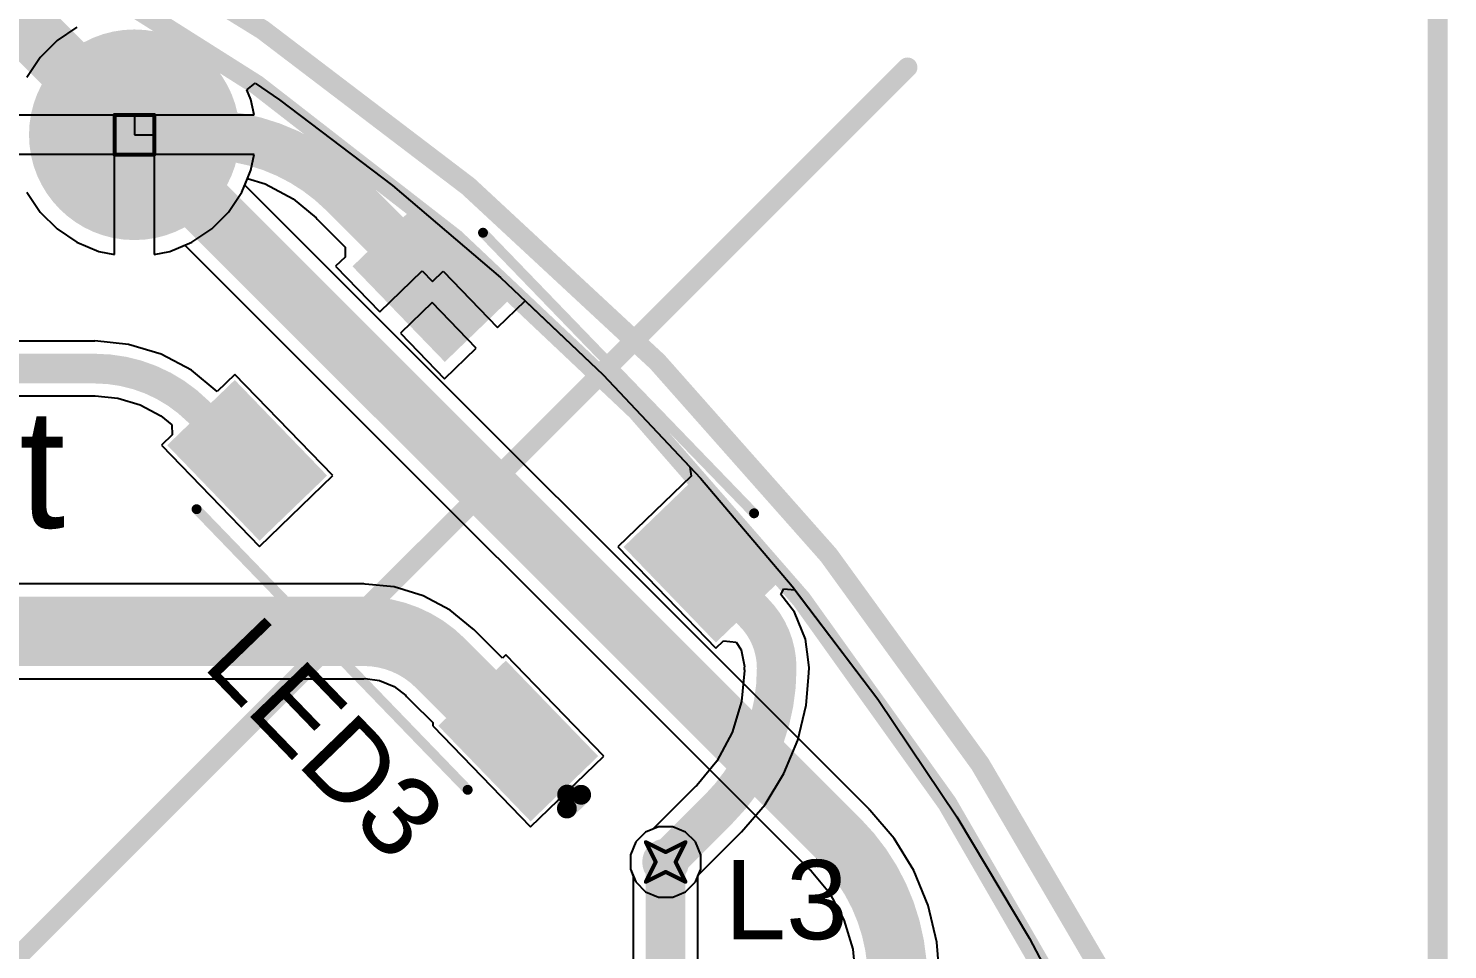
# Model space of a CAD drawing. Header units: millimetres. Extents: x -41 to 155, y -111 to 87.
# Drawn here: x 16.19 to 34.38, y 16.15 to 27.96 of the extents above; entities that cross this region are included whole.
import ezdxf

# ---------------------------------------------------------------- set-up
doc = ezdxf.new("R2010")
doc.units = ezdxf.units.MM
for name, color, linetype in [('BottomLayer', 5, 'Continuous'), ('BottomSolder', 6, 'Continuous'), ('DrillDrawing', 1, 'Continuous'), ('Mechanical1', 6, 'Continuous'), ('Mechanical2', 216, 'Continuous'), ('MultiLayer', 9, 'Continuous'), ('PadHoleLayer', 156, 'Continuous'), ('TopLayer', 1, 'Continuous'), ('TopOverlay', 2, 'Continuous'), ('TopPaste', 8, 'Continuous'), ('TopSolder', 216, 'Continuous'), ('ViaHoleLayer', 16, 'Continuous')]:
    doc.layers.add(name, color=color, linetype=linetype)
doc.styles.add('Arial', font='', dxfattribs={"height": 0.2})
doc.styles.get('Arial').set_extended_font_data('Arial')

# ---------------------------------------------------------------- blocks, each defined once
blk = doc.blocks.new('WS2812B_XF02_W_11')
at = {"layer": 'TopLayer'}
for points in [[(-3.24999985, 2.14999316), (-1.75000031, 2.14999316), (-1.75000031, 1.14999516), (-3.24999985, 1.14999516)], [(3.25000493, 1.15000532), (1.75000539, 1.15000532), (1.75000539, 2.15000332), (3.25000493, 2.15000332)], [(-3.24999477, -1.15000278), (-1.74999523, -1.15000278), (-1.74999523, -2.15000078), (-3.24999477, -2.15000078)], [(1.75000031, -1.14999516), (3.24999985, -1.14999516), (3.24999985, -2.14999316), (1.75000031, -2.14999316)]]:
    blk.add_hatch(color=1, dxfattribs=at).paths.add_polyline_path(points)
at = {"layer": 'TopPaste'}
for points in [[(-3.24999985, 2.14999316), (-1.75000031, 2.14999316), (-1.75000031, 1.14999516), (-3.24999985, 1.14999516)], [(3.25000493, 1.15000532), (1.75000539, 1.15000532), (1.75000539, 2.15000332), (3.25000493, 2.15000332)], [(-3.24999477, -1.15000278), (-1.74999523, -1.15000278), (-1.74999523, -2.15000078), (-3.24999477, -2.15000078)], [(1.75000031, -1.14999516), (3.24999985, -1.14999516), (3.24999985, -2.14999316), (1.75000031, -2.14999316)]]:
    blk.add_hatch(color=8, dxfattribs=at).paths.add_polyline_path(points)
at = {"layer": 'TopSolder'}
for points in [[(-3.35159985, 2.25159316), (-1.64840031, 2.25159316), (-1.64840031, 1.04839516), (-3.35159985, 1.04839516)], [(3.35160493, 1.04840532), (1.64840539, 1.04840532), (1.64840539, 2.25160332), (3.35160493, 2.25160332)], [(-3.35159477, -1.04840278), (-1.64839523, -1.04840278), (-1.64839523, -2.25160078), (-3.35159477, -2.25160078)], [(1.64840031, -1.04839516), (3.35159985, -1.04839516), (3.35159985, -2.25159316), (1.64840031, -2.25159316)]]:
    blk.add_hatch(color=216, dxfattribs=at).paths.add_polyline_path(points)
at = {"layer": 'TopOverlay'}
for points, const_width in [([(2.50000262, 2.55081278), (-2.49999754, 2.55080516)], 0.127), ([(-3.55599746, 1.80339492), (-3.429, 1.67640254)], 0.254), ([(-3.55599746, 1.80339492), (-3.55599746, 1.5494)], 0.254), ([(-3.429, 1.67640254), (-3.55599746, 1.5494)], 0.254), ([(2.5000204, -2.550795), (-2.50000008, -2.55080516)], 0.127)]:
    blk.add_lwpolyline(points, dxfattribs=dict(at, const_width=const_width))
for points, const_width in [([(-2.53174754, 2.55080516, 1), (-2.46824754, 2.55080516, 1)], 0.0635), ([(2.46825262, 2.55081278, 1), (2.53175262, 2.55081278, 1)], 0.0635), ([(-3.61949746, 1.80339492, 1), (-3.49249746, 1.80339492, 1)], 0.127), ([(-3.61949746, 1.80339492, 1), (-3.49249746, 1.80339492, 1)], 0.127), ([(-3.61949746, 1.5494, 1), (-3.49249746, 1.5494, 1)], 0.127), ([(-3.61949746, 1.5494, 1), (-3.49249746, 1.5494, 1)], 0.127), ([(-3.4925, 1.67640254, 1), (-3.3655, 1.67640254, 1)], 0.127), ([(-3.4925, 1.67640254, 1), (-3.3655, 1.67640254, 1)], 0.127), ([(-2.53175008, -2.55080516, 1), (-2.46825008, -2.55080516, 1)], 0.0635), ([(2.4682704, -2.550795, 1), (2.5317704, -2.550795, 1)], 0.0635)]:
    blk.add_lwpolyline(points, format="xyb", close=True, dxfattribs=dict(at, const_width=const_width))

msp = doc.modelspace()

# ---------------------------------------------------------------- hatches: boundary and pattern name
at = {"layer": 'BottomLayer'}
h = msp.add_hatch(color=5, dxfattribs=at)
edge = h.paths.add_edge_path()
edge.add_arc((17.5514, 26.5938), 1.29999994, 0, 360)
h = msp.add_hatch(color=5, dxfattribs=at)
edge = h.paths.add_edge_path()
edge.add_arc((24.3586, 17.272), 0.2999994, 0, 360)
at = {"layer": 'BottomSolder'}
h = msp.add_hatch(color=6, dxfattribs=at)
edge = h.paths.add_edge_path()
edge.add_arc((17.5514, 26.5938), 1.34999984, 0, 360)
at = {"layer": 'MultiLayer'}
h = msp.add_hatch(color=9, dxfattribs=at)
edge = h.paths.add_edge_path()
edge.add_arc((17.5514, 26.5938), 1.29999994, 0, 360)
at = {"layer": 'PadHoleLayer'}
h = msp.add_hatch(color=156, dxfattribs=at)
edge = h.paths.add_edge_path()
edge.add_arc((17.5514, 26.5938), 1.00000054, 0, 360)
at = {"layer": 'TopLayer'}
h = msp.add_hatch(color=1, dxfattribs=at)
edge = h.paths.add_edge_path()
edge.add_arc((17.5514, 26.5938), 1.29999994, 0, 360)
h = msp.add_hatch(color=1, dxfattribs=at)
edge = h.paths.add_edge_path()
edge.add_arc((24.3586, 17.272), 0.2999994, 0, 360)
at = {"layer": 'TopSolder'}
h = msp.add_hatch(color=216, dxfattribs=at)
edge = h.paths.add_edge_path()
edge.add_arc((17.5514, 26.5938), 1.34999984, 0, 360)
at = {"layer": 'ViaHoleLayer'}
h = msp.add_hatch(color=16, dxfattribs=at)
edge = h.paths.add_edge_path()
edge.add_arc((24.3586, 17.272), 0.1499997, 0, 360)

# ---------------------------------------------------------------- linework, layer by layer
at = {"layer": 'BottomLayer'}
for p, q in [((18.99448322, 27.1706848), (19.09724908, 27.25445908)), ((19.04567946, 27.04708586), (18.99448322, 27.1706848)), ((19.09724908, 27.25445908), (19.41138612, 27.04157152)), ((19.08532124, 26.8478), (19.04567946, 27.04708586)), ((19.41138612, 27.04157152), (20.85730652, 25.94198266)), ((16.01747876, 26.8478), (19.08532124, 26.8478)), ((17.2974, 26.3398), (16.01747876, 26.3398)), ((17.2974, 25.05987876), (17.2974, 26.3398)), ((19.08532124, 26.3398), (17.8054, 26.3398)), ((17.8054, 26.3398), (17.8054, 25.05987876)), ((19.04567946, 26.14051414), (19.08532124, 26.3398)), ((18.96604792, 25.94826916), (19.04567946, 26.14051414)), ((16.1742628, 25.85770546), (16.34433104, 25.60318222)), ((26.97101032, 17.94330676), (18.96604792, 25.94826916)), ((20.85730652, 25.94198266), (22.24108836, 24.7651524)), ((16.34433104, 25.60318222), (16.56078222, 25.38673104)), ((16.56078222, 25.38673104), (16.81530546, 25.2166628)), ((16.81530546, 25.2166628), (17.09811414, 25.09952054)), ((17.09811414, 25.09952054), (17.2974, 25.05987876)), ((17.8054, 25.05987876), (18.00468586, 25.09952054)), ((18.00468586, 25.09952054), (18.19693084, 25.17915208)), ((18.19693084, 25.17915208), (26.20189324, 17.17418968)), ((22.24108836, 24.7651524), (23.55861176, 23.5145834)), ((23.55861176, 23.5145834), (24.80595242, 22.19400438)), ((24.80595242, 22.19400438), (25.97939432, 20.80734472)), ((25.97939432, 20.80734472), (27.07544242, 19.358737)), ((27.07544242, 19.358737), (28.09083282, 17.85249414)), ((26.97546294, 17.93664434), (26.97101032, 17.94330676)), ((27.28452252, 17.57478324), (26.97546294, 17.93664434)), ((28.09083282, 17.85249414), (29.02254292, 16.29310432)), ((24.10233686, 17.65552476), (23.97507524, 17.52826314)), ((24.26861288, 17.7243994), (24.10233686, 17.65552476)), ((24.44858712, 17.7243994), (24.26861288, 17.7243994)), ((24.61486314, 17.65552476), (24.44858712, 17.7243994)), ((24.74212476, 17.52826314), (24.61486314, 17.65552476)), ((23.97507524, 17.52826314), (23.9062006, 17.36198712)), ((24.8109994, 17.36198712), (24.74212476, 17.52826314)), ((27.53728808, 17.16230502), (27.28452252, 17.57478324)), ((23.9062006, 17.36198712), (23.9062006, 17.18201288)), ((24.8109994, 17.18201288), (24.8109994, 17.36198712)), ((23.9062006, 17.18201288), (23.9442371, 17.0901868)), ((24.7729629, 17.0901868), (24.8109994, 17.18201288)), ((26.20189324, 17.17418968), (26.22296762, 17.16010792)), ((26.22296762, 17.16010792), (26.45628948, 16.87580826)), ((27.72241598, 16.71536662), (27.53728808, 17.16230502)), ((23.9442371, 17.0901868), (23.9442371, -1.97049644)), ((24.7729629, -1.97049644), (24.7729629, 17.0901868)), ((26.45628948, 16.87580826), (26.64143516, 16.52942084)), ((27.83534946, 16.24496878), (27.72241598, 16.71536662)), ((26.64143516, 16.52942084), (26.75544814, 16.15356942)), ((27.87268492, 15.77055774), (27.83534946, 16.24496878)), ((29.02254292, 16.29310432), (29.8677965, 14.68520558)), ((26.75544814, 16.15356942), (26.79149836, 15.78756558))]:
    msp.add_line(p, q, dxfattribs=at)
for points, const_width in [([(15.64328596, 28.50191404), (17.5514, 26.5938)], 0.7619999999999999), ([(17.5514, 26.5938), (26.58645178, 17.55874822)], 0.7619999999999999), ([(24.3586, -1.97049644), (24.3586, 17.272)], 0.508)]:
    msp.add_lwpolyline(points, dxfattribs=dict(at, const_width=const_width))
for points, const_width in [([(17.3609, 26.5938, 1), (17.7419, 26.5938, 1)], 0.3809999999999999), ([(17.3609, 26.5938, 1), (17.7419, 26.5938, 1)], 0.3809999999999999), ([(26.39595178, 17.55874822, 1), (26.77695178, 17.55874822, 1)], 0.3809999999999999), ([(26.39595178, 17.55874822, 1), (26.77695178, 17.55874822, 1)], 0.3809999999999999), ([(24.2316, 17.272, 1), (24.4856, 17.272, 1)], 0.254)]:
    msp.add_lwpolyline(points, format="xyb", close=True, dxfattribs=dict(at, const_width=const_width))
at = {"layer": 'BottomLayer', "const_width": 0.7619999999999999}
msp.add_lwpolyline([(26.58645178, 17.55874822, -0.198912367379658), (27.3304, 15.76269644)], format="xyb", dxfattribs=at)
at = {"layer": 'DrillDrawing', "const_width": 0.0508}
for points in [[(17.2974, 26.8478), (17.8054, 26.8478)], [(17.2974, 26.3398), (17.2974, 26.8478)], [(17.8054, 26.3398), (17.8054, 26.8478)], [(17.2974, 26.3398), (17.8054, 26.3398)], [(24.1046, 17.526), (24.3586, 17.399)], [(24.1046, 17.526), (24.2316, 17.272)], [(24.3586, 17.399), (24.6126, 17.526)], [(24.4856, 17.272), (24.6126, 17.526)], [(24.1046, 17.018), (24.2316, 17.272)], [(24.4856, 17.272), (24.6126, 17.018)], [(24.1046, 17.018), (24.3586, 17.145)], [(24.3586, 17.145), (24.6126, 17.018)]]:
    msp.add_lwpolyline(points, dxfattribs=at)
at = {"layer": 'DrillDrawing', "const_width": 0.0254}
for points in [[(17.2847, 26.8478, 1), (17.3101, 26.8478, 1)], [(17.2847, 26.8478, 1), (17.3101, 26.8478, 1)], [(17.7927, 26.8478, 1), (17.8181, 26.8478, 1)], [(17.7927, 26.8478, 1), (17.8181, 26.8478, 1)], [(17.2847, 26.3398, 1), (17.3101, 26.3398, 1)], [(17.2847, 26.3398, 1), (17.3101, 26.3398, 1)], [(17.7927, 26.3398, 1), (17.8181, 26.3398, 1)], [(17.7927, 26.3398, 1), (17.8181, 26.3398, 1)], [(24.0919, 17.526, 1), (24.1173, 17.526, 1)], [(24.0919, 17.526, 1), (24.1173, 17.526, 1)], [(24.5999, 17.526, 1), (24.6253, 17.526, 1)], [(24.5999, 17.526, 1), (24.6253, 17.526, 1)], [(24.2189, 17.272, 1), (24.2443, 17.272, 1)], [(24.2189, 17.272, 1), (24.2443, 17.272, 1)], [(24.3459, 17.399, 1), (24.3713, 17.399, 1)], [(24.3459, 17.399, 1), (24.3713, 17.399, 1)], [(24.4729, 17.272, 1), (24.4983, 17.272, 1)], [(24.4729, 17.272, 1), (24.4983, 17.272, 1)], [(24.3459, 17.145, 1), (24.3713, 17.145, 1)], [(24.3459, 17.145, 1), (24.3713, 17.145, 1)], [(24.0919, 17.018, 1), (24.1173, 17.018, 1)], [(24.0919, 17.018, 1), (24.1173, 17.018, 1)], [(24.5999, 17.018, 1), (24.6253, 17.018, 1)], [(24.5999, 17.018, 1), (24.6253, 17.018, 1)]]:
    msp.add_lwpolyline(points, format="xyb", close=True, dxfattribs=at)
at = {"layer": 'Mechanical1', "const_width": 0.254}
for points in [[(34.25071382, 5.28260818), (34.25071382, 41.35119999999999)], [(0, 0), (27.4574, 27.4574)]]:
    msp.add_lwpolyline(points, dxfattribs=at)
msp.add_lwpolyline([(-26.73261862, 19.82835506, -3.064050539179198), (-27.01640773999999, -19.42715952)], format="xyb", dxfattribs=at)
at = {"layer": 'Mechanical1', "const_width": 0.127}
msp.add_lwpolyline([(27.3939, 27.4574, 1), (27.5209, 27.4574, 1)], format="xyb", close=True, dxfattribs=at)
at = {"layer": 'Mechanical2', "const_width": 0.254}
msp.add_lwpolyline([(-27.77328456, 19.43499542, -3.216015777354795), (-28.0670254, -19.00832622)], format="xyb", dxfattribs=at)
at = {"layer": 'TopLayer'}
for p, q in [((16.81530546, 27.9709372), (16.56078222, 27.80086896)), ((16.56078222, 27.80086896), (16.34433104, 27.58441778)), ((16.34433104, 27.58441778), (16.1742628, 27.32989454)), ((16.01747876, 26.8478), (17.5514, 26.8478)), ((17.5514, 26.8478), (17.5514, 26.5938)), ((17.5514, 26.5938), (17.8054, 26.5938)), ((17.8054, 26.5938), (17.8054, 25.05987876)), ((17.2974, 26.3398), (16.01747876, 26.3398)), ((17.2974, 25.05987876), (17.2974, 26.3398)), ((18.9285372, 25.85770546), (19.0010034, 26.03265304)), ((19.0010034, 26.03265304), (19.2280286, 25.96378602)), ((16.1742628, 25.85770546), (16.34433104, 25.60318222)), ((18.75846896, 25.60318222), (18.9285372, 25.85770546)), ((19.2280286, 25.96378602), (19.58544724, 25.77274246)), ((19.58544724, 25.77274246), (19.88186016, 25.52948412)), ((16.34433104, 25.60318222), (16.56078222, 25.38673104)), ((18.54201778, 25.38673104), (18.75846896, 25.60318222)), ((19.88186016, 25.52948412), (19.89416138, 25.5110742)), ((19.89416138, 25.5110742), (20.25166384, 25.15357174)), ((16.56078222, 25.38673104), (16.81530546, 25.2166628)), ((18.28749454, 25.2166628), (18.54201778, 25.38673104)), ((16.81530546, 25.2166628), (17.09811414, 25.09952054)), ((17.09811414, 25.09952054), (17.2974, 25.05987876)), ((17.8054, 25.05987876), (18.00468586, 25.09952054)), ((18.00468586, 25.09952054), (18.28749454, 25.2166628)), ((20.25166384, 25.15357174), (20.2505564, 25.02657428)), ((20.2505564, 25.02657428), (20.130643, 24.91077568)), ((20.130643, 24.91077568), (20.69574982, 24.32559016)), ((20.69574982, 24.32559016), (21.23813126, 24.84935848)), ((21.23813126, 24.84935848), (21.37046272, 24.71232548)), ((21.37046272, 24.71232548), (21.50749572, 24.84465694)), ((21.50749572, 24.84465694), (22.20492892, 24.12244604)), ((21.36576118, 24.44295848), (20.96041528, 24.05152162)), ((21.93086038, 23.85778058), (21.36576118, 24.44295848)), ((22.20492892, 24.12244604), (22.55849184, 24.46387792)), ((22.55849184, 24.46387792), (23.55861176, 23.5145834)), ((20.96041528, 24.05152162), (21.52551448, 23.46634372)), ((17.0434, 23.9462183), (9.967503559999999, 23.9462183)), ((17.47816164, 23.90741218), (17.0434, 23.9502315)), ((17.0434, 23.9502315), (17.0434, 23.9462183)), ((17.89621262, 23.78059506), (17.47816164, 23.90741218)), ((21.52551448, 23.46634372), (21.93086038, 23.85778058)), ((18.28149252, 23.57465948), (17.89621262, 23.78059506)), ((18.61223354, 23.30322746), (18.28149252, 23.57465948)), ((18.83907586, 23.52228722), (18.61223354, 23.30322746)), ((20.09279192, 22.22402718), (18.83907586, 23.52228722)), ((23.55861176, 23.5145834), (24.67016656, 22.3377633)), ((9.967503559999999, 23.2469817), (17.0434, 23.2469817)), ((17.0434, 23.2469817), (17.04800248, 23.24789864)), ((17.04800248, 23.24789864), (17.34123024, 23.2190163)), ((17.34123024, 23.2190163), (17.62761524, 23.13214322)), ((17.62761524, 23.13214322), (17.89154918, 22.99106654)), ((17.89154918, 22.99106654), (18.03258776, 22.87531874)), ((18.03771348, 22.74842034), (17.90048236, 22.61589838)), ((18.03258776, 22.87531874), (18.03771348, 22.74842034)), ((17.90048236, 22.61589838), (19.15419842, 21.31763834)), ((19.15419842, 21.31763834), (20.09279192, 22.22402718)), ((24.68619142, 22.2179642), (23.74760046, 21.3115779)), ((24.67016656, 22.3377633), (24.68619142, 22.2179642)), ((23.74760046, 21.3115779), (25.00131652, 20.01331786)), ((20.48979646, 20.83740308), (11.47139692, 20.83740308)), ((20.51066256, 20.83325272), (20.48979646, 20.83740308)), ((20.87864506, 20.79700946), (20.51066256, 20.83325272)), ((21.25255084, 20.68358576), (20.87864506, 20.79700946)), ((25.83617388, 20.69878004), (25.87474632, 20.77228256)), ((25.87474632, 20.77228256), (26.01315854, 20.762722)), ((26.01315854, 20.762722), (27.07544242, 19.358737)), ((21.59714502, 20.49939766), (21.25255084, 20.68358576)), ((26.00857638, 20.47409926), (25.83617388, 20.69878004)), ((21.88295852, 20.26483374), (21.59714502, 20.49939766)), ((26.1510145, 20.1302239), (26.00857638, 20.47409926)), ((21.9006674, 20.25300242), (21.88295852, 20.26483374)), ((21.96167058, 20.1919967), (21.9006674, 20.25300242)), ((21.9623513, 20.19154204), (21.96167058, 20.1919967)), ((22.26960494, 19.8842884), (21.9623513, 20.19154204)), ((25.00131652, 20.01331786), (25.10017078, 20.10878122)), ((25.10017078, 20.10878122), (25.26224564, 20.08874316)), ((25.26224564, 20.08874316), (25.32777764, 19.99066614)), ((26.1854188, 19.86890108), (26.1510145, 20.1302239)), ((22.31237854, 19.92559388), (22.26960494, 19.8842884)), ((23.5660946, 18.62733384), (22.31237854, 19.92559388)), ((25.32777764, 19.99066614), (25.37003054, 19.77825356)), ((26.19959962, 19.76120254), (26.1854188, 19.86890108)), ((25.3703328, 19.72792854), (25.33121172, 19.3307335)), ((25.37003054, 19.77825356), (25.3666371, 19.7612)), ((25.3666371, 19.7612), (25.3666371, 19.74650356)), ((25.3666371, 19.74650356), (25.3703328, 19.72792854)), ((26.16012294, 19.28416006), (26.1880477, 19.63898282)), ((26.1880477, 19.63898282), (26.19959708, 19.76118222)), ((26.19959708, 19.76118222), (26.19960216, 19.76120254)), ((26.19960216, 19.76120254), (26.19959962, 19.76120254)), ((11.39061476, 19.62021476), (20.48979646, 19.62021476)), ((20.48979646, 19.62021476), (20.50703798, 19.62364376)), ((20.50703798, 19.62364376), (20.69265356, 19.59920896)), ((20.69265356, 19.59920896), (20.88168798, 19.52090838)), ((20.88168798, 19.52090838), (21.03021448, 19.40693858)), ((21.03021448, 19.40693858), (21.03998332, 19.39231834)), ((21.03998332, 19.39231834), (21.10143862, 19.33086558)), ((21.10143862, 19.33086558), (21.1014437, 19.33085796)), ((21.1014437, 19.33085796), (21.1021168, 19.33040838)), ((21.1021168, 19.33040838), (21.3741254, 19.05839978)), ((25.33121172, 19.3307335), (25.20993688, 18.93094258)), ((26.05185798, 18.83320084), (26.16012294, 19.28416006)), ((27.07544242, 19.358737), (28.09083282, 17.85249414)), ((21.3741254, 19.05839978), (21.37378504, 19.0192025)), ((21.37378504, 19.0192025), (21.37378504, 19.01920504)), ((21.37378504, 19.01920504), (22.6275011, 17.720945)), ((25.20993688, 18.93094258), (25.01299544, 18.56249272)), ((25.87438056, 18.40473078), (26.05185798, 18.83320084)), ((22.6275011, 17.720945), (23.5660946, 18.62733384)), ((25.01299544, 18.56249272), (24.75980062, 18.25397416)), ((25.63205948, 18.0092985), (25.87438056, 18.40473078)), ((24.74405262, 18.24345094), (24.19416294, 17.69356126)), ((24.75980062, 18.25397416), (24.74405262, 18.24345094)), ((25.3308612, 17.65664236), (25.63205948, 18.0092985)), ((28.09083282, 17.85249414), (29.02254292, 16.29310432)), ((24.10233686, 17.65552476), (23.97507524, 17.52826314)), ((24.19416294, 17.69356126), (24.10233686, 17.65552476)), ((24.78016126, 17.10756294), (25.33005094, 17.65745262)), ((25.33005094, 17.65745262), (25.3308612, 17.65664236)), ((23.97507524, 17.52826314), (23.9062006, 17.36198712)), ((23.9062006, 17.36198712), (23.9062006, 17.18201288)), ((23.9062006, 17.18201288), (23.97507524, 17.01573686)), ((24.74212476, 17.01573686), (24.78016126, 17.10756294)), ((23.97507524, 17.01573686), (24.10233686, 16.88847524)), ((24.61486314, 16.88847524), (24.74212476, 17.01573686)), ((24.10233686, 16.88847524), (24.26861288, 16.8196006)), ((24.26861288, 16.8196006), (24.44858712, 16.8196006)), ((24.44858712, 16.8196006), (24.61486314, 16.88847524)), ((29.02254292, 16.29310432), (29.8677965, 14.68520558))]:
    msp.add_line(p, q, dxfattribs=at)
for points, const_width in [([(17.5514, 26.5938), (18.43688718, 26.5938)], 0.635), ([(20.23293896, 25.84985178), (21.37046018, 24.71233056)], 0.635), ([(9.967503559999999, 23.5966), (17.0434, 23.5966)], 0.3809999999999999), ([(18.36892948, 23.04767044), (18.99663714, 22.41996278)], 0.3809999999999999), ([(24.84375524, 21.1156423), (25.48607552, 20.47332202)], 0.508), ([(8.16716426, 20.22880892), (20.48979646, 20.22880892)], 0.889), ([(21.47032536, 19.82266038), (21.53178574, 19.7612)], 0.889), ([(21.53178574, 19.7612), (21.53200926, 19.7612)], 0.889), ([(21.53200926, 19.7612), (22.46993982, 18.82326944)], 0.889), ([(25.781, 19.74650356), (25.781, 19.7612)], 0.508), ([(24.3586, 17.272), (25.03705178, 17.95045178)], 0.508)]:
    msp.add_lwpolyline(points, dxfattribs=dict(at, const_width=const_width))
for points, const_width in [([(17.39265, 26.5938, 1), (17.71015, 26.5938, 1)], 0.3175), ([(18.27813718, 26.5938, 1), (18.59563718, 26.5938, 1)], 0.3175), ([(18.27813718, 26.5938, 1), (18.59563718, 26.5938, 1)], 0.3175), ([(20.07418896, 25.84985178, 1), (20.39168896, 25.84985178, 1)], 0.3175), ([(20.07418896, 25.84985178, 1), (20.39168896, 25.84985178, 1)], 0.3175), ([(21.21171018, 24.71233056, 1), (21.52921018, 24.71233056, 1)], 0.3175), ([(16.94815, 23.5966, 1), (17.13865, 23.5966, 1)], 0.1905), ([(16.94815, 23.5966, 1), (17.13865, 23.5966, 1)], 0.1905), ([(18.27367948, 23.04767044, 1), (18.46417948, 23.04767044, 1)], 0.1905), ([(18.27367948, 23.04767044, 1), (18.46417948, 23.04767044, 1)], 0.1905), ([(18.90138714, 22.41996278, 1), (19.09188714, 22.41996278, 1)], 0.1905), ([(24.71675524, 21.1156423, 1), (24.97075524, 21.1156423, 1)], 0.254), ([(20.26754646, 20.22880892, 1), (20.71204646, 20.22880892, 1)], 0.4445), ([(20.26754646, 20.22880892, 1), (20.71204646, 20.22880892, 1)], 0.4445), ([(25.35907552, 20.47332202, 1), (25.61307552, 20.47332202, 1)], 0.254), ([(25.35907552, 20.47332202, 1), (25.61307552, 20.47332202, 1)], 0.254), ([(21.24807536, 19.82266038, 1), (21.69257536, 19.82266038, 1)], 0.4445), ([(21.24807536, 19.82266038, 1), (21.69257536, 19.82266038, 1)], 0.4445), ([(21.30953574, 19.7612, 1), (21.75403574, 19.7612, 1)], 0.4445), ([(21.30953574, 19.7612, 1), (21.75403574, 19.7612, 1)], 0.4445), ([(21.30975926, 19.7612, 1), (21.75425926, 19.7612, 1)], 0.4445), ([(21.30975926, 19.7612, 1), (21.75425926, 19.7612, 1)], 0.4445), ([(25.654, 19.7612, 1), (25.908, 19.7612, 1)], 0.254), ([(25.654, 19.7612, 1), (25.908, 19.7612, 1)], 0.254), ([(25.654, 19.74650356, 1), (25.908, 19.74650356, 1)], 0.254), ([(25.654, 19.74650356, 1), (25.908, 19.74650356, 1)], 0.254), ([(22.24768982, 18.82326944, 1), (22.69218982, 18.82326944, 1)], 0.4445), ([(24.91005178, 17.95045178, 1), (25.16405178, 17.95045178, 1)], 0.254), ([(24.91005178, 17.95045178, 1), (25.16405178, 17.95045178, 1)], 0.254), ([(24.2316, 17.272, 1), (24.4856, 17.272, 1)], 0.254)]:
    msp.add_lwpolyline(points, format="xyb", close=True, dxfattribs=dict(at, const_width=const_width))
for points, const_width in [([(18.43688718, 26.5938, -0.198912367379658), (20.23293896, 25.84985178)], 0.635), ([(17.0434, 23.5966, -0.1988711258901477), (18.36892948, 23.04767044)], 0.3809999999999999), ([(20.48979646, 20.22880892, -0.198912367379658), (21.47032536, 19.82266038)], 0.889), ([(25.48607552, 20.47332202, -0.1988838217447017), (25.781, 19.7612)], 0.508), ([(25.781, 19.74650356, -0.198912367379658), (25.03705178, 17.95045178)], 0.508)]:
    msp.add_lwpolyline(points, format="xyb", dxfattribs=dict(at, const_width=const_width))

# ---------------------------------------------------------------- block references
at = {"rotation": 134}
msp.add_blockref('WS2812B_XF02_W_11', (21.9202, 21.7678), dxfattribs=at)

# ---------------------------------------------------------------- texts
at = {"layer": 'TopOverlay', "style": 'Arial'}
for s, height, rotation, p in [('5V_Boost', 1.524, 360, (7.43472732, 21.5544527)), ('LED3', 1.016, 314, (18.40719712, 19.78268586))]:
    msp.add_text(s, height=height, rotation=rotation, dxfattribs=at).set_placement(p)
msp.add_text('L3', height=1.016, dxfattribs=at).set_placement((25.1124085, 16.2815651))

doc.saveas('drawing.dxf')
